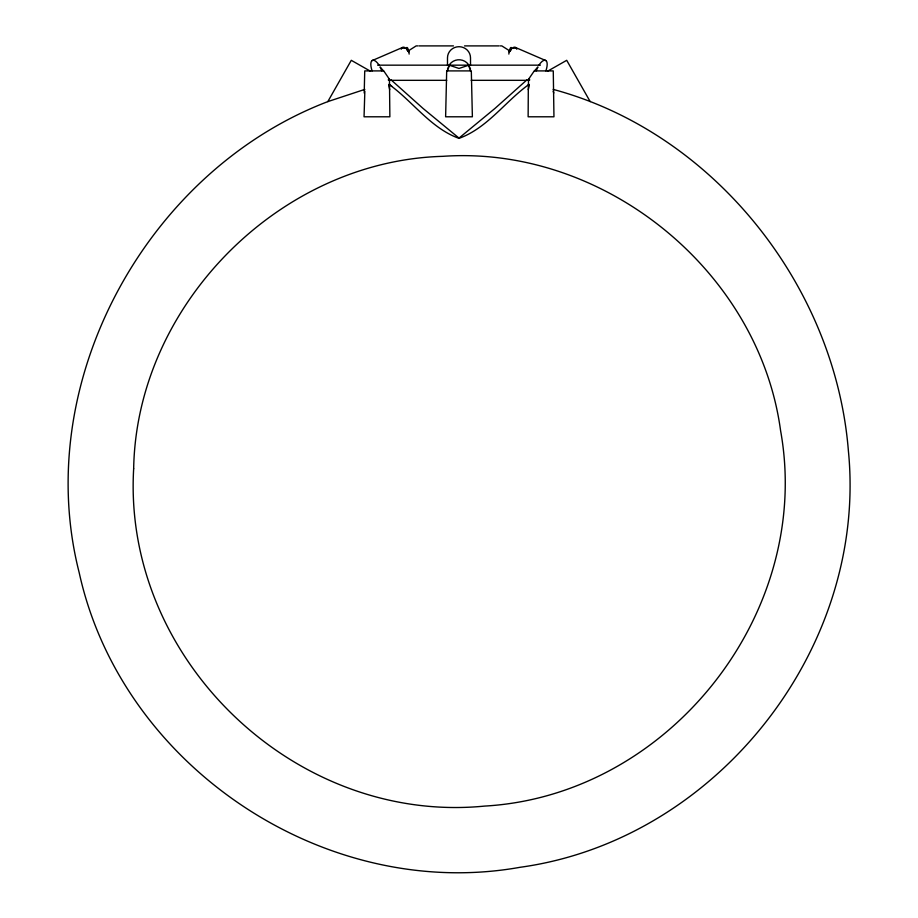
<?xml version="1.0" encoding="UTF-8"?>
<svg xmlns="http://www.w3.org/2000/svg" width="918" height="918" viewBox="0 0 918 918"><rect width="100%" height="100%" fill="white"/><g stroke="black" fill="none" stroke-linecap="round" stroke-linejoin="round"><path stroke-width="1.38" d="M364.216 93.028L364.733 70.904L383.724 70.904L389.461 79.281L389.863 116.793L364.044 116.793L364.848 91.18M528.298 89.689L528.538 79.281L534.276 70.904L553.267 70.904L553.956 116.793L528.137 116.793L528.298 89.689L529.296 85.259M508.847 54.093L509.157 51.569A11.509 4.533 -66.6 0 1 516.788 49.205M447.491 70.904L449.694 64.352A11.509 11.165 0 0 1 468.306 64.352L470.509 70.904M389.461 79.281L388.337 79.327L389.266 79.809M447.491 69.171L449.235 65.201L459 68.448L468.765 65.201L470.509 69.171M406.272 48.379C407.34 45.211 408.843 51.052 408.739 52.096L406.582 49.492M536.135 70.904L537.925 66.957L534.425 70.904M553.141 89.379C713.986 132.651 835.254 285.98 848.393 450.864C867.889 648.154 716.499 840.2 520.104 867.292C324.949 902.21 121.624 766.358 79.2 572.694C30.73 382.817 146.249 171.069 327.818 101.611L351.284 60.313L370.493 71.237M538.969 65.167L539.302 64.604A11.509 4.533 -66.6 0 1 546.13 60.714A11.509 4.533 -66.6 0 1 545.866 70.904M526.943 79.843L494.94 108.45L459 138.102L423.06 108.45L391.057 79.843M511.418 49.492L509.26 52.096C509.157 51.052 510.66 45.211 511.728 48.379M389.198 84.536C412.962 101.6 430.714 128.153 459 138.366C487.274 128.153 505.072 101.634 528.802 84.536M407.764 51.236L416.175 45.9L417.713 45.9M547.507 71.237L566.716 60.313L590.182 101.611M528.734 79.809L529.663 79.327L528.538 79.281M528.355 84.743L529.135 84.387M372.134 70.904A11.509 4.533 66.6 0 1 371.87 60.714L402.027 47.679M327.818 101.611L364.859 89.379M402.91 48.206L404.528 48.206M513.472 48.206L515.09 48.206M418.906 45.9L453.469 45.9M464.531 45.9L499.094 45.9M500.287 45.9L501.825 45.9L510.236 51.236M377.619 65.167L540.381 65.167M388.417 80.325L446.733 80.325M471.152 80.325L529.583 80.325M515.973 47.679L546.13 60.714M388.865 84.387L389.966 84.938M390.173 85.064L390.816 85.477M391.125 85.707L391.745 86.166M388.739 85.294L389.702 89.689M383.575 70.904L380.075 66.957L381.865 70.904M379.031 65.167L378.698 64.604A11.509 4.533 66.6 0 0 371.87 60.714M553.175 91.203L553.784 93.028M409.153 54.093L408.843 51.569A11.509 4.533 66.6 0 0 401.212 49.205M470.509 65.167L470.509 57.868A11.509 11.165 0 0 0 459 46.703A11.509 11.165 0 0 0 447.491 57.868L447.491 65.167M133.661 468.731C122.53 658.94 294.919 824.685 484.543 806.096C669.199 795.539 813.428 612.593 780.575 430.576C758.888 270.489 603.539 145.113 442.774 156.335C279.359 160.879 136.484 305.246 133.661 468.731M446.687 70.904L445.62 116.793L472.38 116.793L471.313 70.904L446.687 70.904"/></g></svg>
